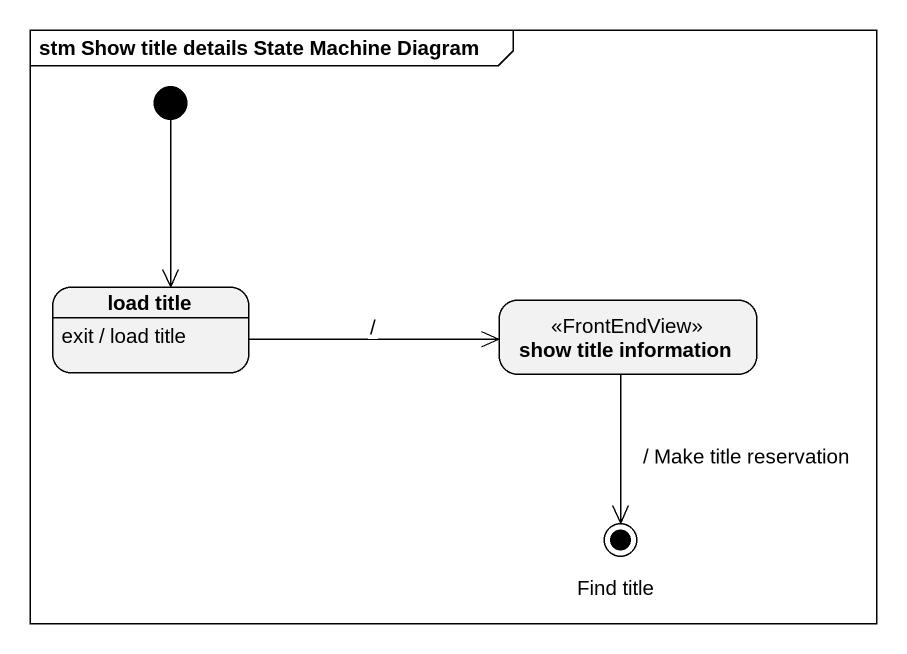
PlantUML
@startuml
mainframe stm Show title details State Machine Diagram
hide empty description
state "load title" as load_title
load_title : exit / load title
state "show title information" as show_title_information <<FrontEndView>>
state "Find title" as Find_title <<end>>
[*] --> load_title
load_title -right-> show_title_information : /
show_title_information --> Find_title : / Make title reservation
@enduml
